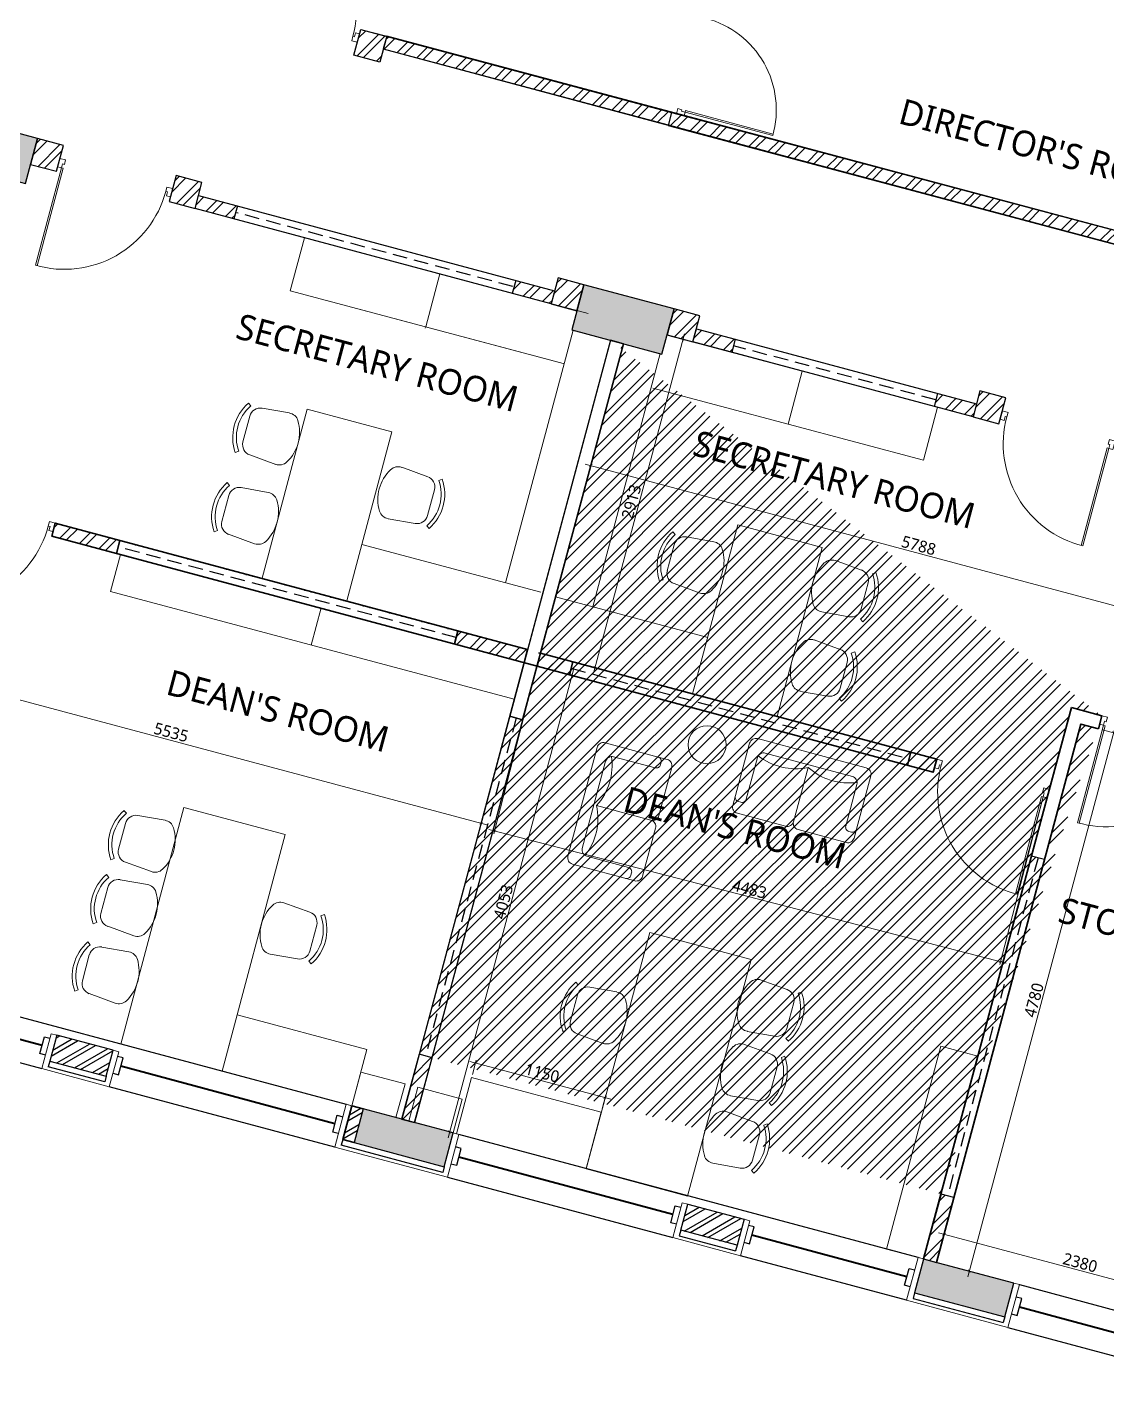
# Model space of a CAD drawing. Header units: millimetres. Extents: x 897770 to 1185420, y -692043 to -233237.
# Drawn here: x 943353 to 952607, y -670802 to -659110 of the extents above; entities that cross this region are included whole.
import ezdxf

# ---------------------------------------------------------------- set-up
doc = ezdxf.new("R2010")
doc.units = ezdxf.units.MM
doc.header["$MEASUREMENT"] = 0
doc.header["$PDMODE"] = 67
doc.linetypes.add('HIDDEN', pattern=[0.375, 0.25, -0.125])
doc.layers.get('Defpoints').update_dxf_attribs({"color": 6})
for name, color, linetype, lineweight in [('A-Detail Lines', 8, 'Continuous', 25), ('A-Door', 4, 'Continuous', 9), ('A-Wall Sec', 1, 'Continuous', 30), ('A-WIN', 5, 'Continuous', 25), ('ele l', 6, 'Continuous', 15), ('Fire pipe', 80, 'Continuous', 15), ('frntr', 32, 'Continuous', 13), ('I-Furniture', 34, 'Continuous', 13), ('P-SANR-FIXT', 6, 'Continuous', 9), ('S-Concrete', 40, 'Continuous', 30), ('ST CLADDING PLAN', 6, 'Continuous', 9), ('text', 7, 'Continuous', 5)]:
    doc.layers.add(name, color=color, linetype=linetype, lineweight=lineweight)
for name, color, linetype in [('A-Elevation', 4, 'Continuous'), ('A-Wall Patt', 8, 'Continuous'), ('A-Window', 4, 'Continuous'), ('S-Conc Patt', 9, 'Continuous')]:
    doc.layers.add(name, color=color, linetype=linetype)
doc.styles.get("Standard").update_dxf_attribs({"font": 'trebuc.ttf'})
doc.dimstyles.new('IIITD_WD_M @ 50', dxfattribs={"dimscale": 50, "dimtxt": 2, "dimasz": 0.5, "dimexe": 0.5, "dimexo": 0.25, "dimgap": 0.3, "dimtad": 1, "dimdec": 0, "dimrnd": 1, "dimzin": 0, "dimdsep": 46, "dimtxsty": 'Standard', "dimblk": 'ARCHTICK', "dimcen": 0.2, "dimdle": 1, "dimclrd": 8, "dimclre": 9, "dimadec": 0, "dimazin": 0, "dimtfac": 1, "dimtdec": 0, "dimtofl": 0, "dimtmove": 0, "dimatfit": 0, "dimfxl": 1, "dimtolj": 1, "dimtzin": 0, "dimlwd": -1, "dimlwe": -1, "dimarcsym": 0})
pattern_1 = [(45, (1e-07, -8072.94), (-106.066017, 106.066017), []), (45, (70.71, -8072.94), (-106.066017, 106.066017), [])]

# ---------------------------------------------------------------- blocks, each defined once
blk = doc.blocks.new('t4ww4tw3')
at = {"layer": 'S-Conc Patt'}
blk.add_hatch(color=256, dxfattribs=at).paths.add_polyline_path([(792667, -510631), (792564, -511018), (793337, -511225), (793440, -510838)])
h = blk.add_hatch(color=256, dxfattribs=at)
h.dxf.hatch_style = 1
h.paths.add_polyline_path([(798898, -512300), (798125, -512093), (798021, -512480), (798794, -512687), (798794, -512687)])
h = blk.add_hatch(color=256, dxfattribs=at)
h.dxf.hatch_style = 1
h.paths.add_polyline_path([(796232, -519159), (796154, -519449), (796927, -519656), (797004, -519366)])
h = blk.add_hatch(color=256, dxfattribs=at)
h.dxf.hatch_style = 1
h.paths.add_polyline_path([(801810, -520654), (801037, -520447), (800959, -520737), (801732, -520944)])
at = {"layer": 'S-Concrete'}
blk.add_lwpolyline([(792667, -510631), (792564, -511018), (793337, -511225), (793440, -510838)], close=True, dxfattribs=at)
at = {"layer": 'S-Concrete', "elevation": 0}
for points in [[(798794, -512687), (798898, -512300), (798125, -512093), (798021, -512480)], [(796232, -519159), (796154, -519449), (796927, -519656), (797004, -519366)], [(801037, -520447), (800959, -520737), (801732, -520944), (801810, -520654)]]:
    blk.add_lwpolyline(points, close=True, dxfattribs=at)
blk = doc.blocks.new('ERGEWRGR')
at = {"layer": 'A-Wall Patt'}
h = blk.add_hatch(dxfattribs=at)
h.set_pattern_fill('ANSI32', color=256, scale=300, angle=345, style=0)
h.paths.add_polyline_path([(938137, -368100), (938196, -367878), (938679, -368008), (938620, -368230)])
at = {"layer": 'A-Detail Lines'}
for p, q in [((938137, -368100, 0), (938124, -368149, 0)), ((938607, -368278, 0), (938124, -368149, 0)), ((938620, -368230, 0), (938607, -368278, 0))]:
    blk.add_line(p, q, dxfattribs=at)
at = {"layer": 'A-Wall Sec', "elevation": 0}
blk.add_lwpolyline([(938196, -367878), (938137, -368100), (938620, -368230), (938679, -368008)], close=True, dxfattribs=at)
blk.add_lwpolyline([(938196, -367878), (938137, -368100), (938620, -368230), (938679, -368008)], close=True, dxfattribs=at)
at = {"layer": 'A-WIN', "color": 2, "lineweight": 40}
blk.add_line((940581, -368636, 0), (938746, -368145, 0), dxfattribs=at)
at = {"layer": 'A-WIN', "color": 2, "lineweight": 40, "elevation": 0}
blk.add_lwpolyline([(936742, -367607), (938070, -367963)], dxfattribs=at)
blk.add_lwpolyline([(936742, -367607), (938070, -367963)], dxfattribs=at)
at = {"layer": 'A-Window'}
for p, q in [((936741, -367416, 0), (940677, -368471, 0)), ((940579, -368838, 0), (938647, -368320, 0))]:
    blk.add_line(p, q, dxfattribs=at)
at = {"layer": 'A-Window', "elevation": 0}
for points in [[(936674, -367667), (936722, -367680), (936761, -367535), (936713, -367522)], [(936643, -367783), (938068, -368165)], [(938099, -368049), (938050, -368036), (938089, -367891), (938138, -367904)], [(938678, -368204), (938727, -368217), (938765, -368072), (938717, -368059)], [(940610, -368722), (940562, -368709), (940601, -368564), (940649, -368577)]]:
    blk.add_lwpolyline(points, dxfattribs=at)
at = {"layer": 'ST CLADDING PLAN'}
for p, q in [((936741, -367416, 0), (936643, -367783, 0)), ((936741, -367416, 0), (936693, -367403, 0)), ((938148, -367865, 0), (938068, -368165, 0)), ((938148, -367865, 0), (938196, -367878, 0)), ((938728, -368021, 0), (938647, -368320, 0)), ((938728, -368021, 0), (938679, -368008, 0)), ((938647, -368320, 0), (938068, -368165, 0)), ((940677, -368471, 0), (940579, -368838, 0)), ((940677, -368471, 0), (940726, -368483, 0))]:
    blk.add_line(p, q, dxfattribs=at)
blk = doc.blocks.new('ERTGWERTGWERGT')
at = {"layer": 'A-Wall Patt'}
h = blk.add_hatch(dxfattribs=at)
h.set_pattern_fill('ANSI32', color=256, scale=300, angle=345, style=0)
h.paths.add_polyline_path([(943546, -369550), (943605, -369328), (944088, -369457), (944029, -369679)])
at = {"layer": 'A-Detail Lines'}
for p, q in [((943546, -369550, 0), (943533, -369598, 0)), ((944016, -369727, 0), (943533, -369598, 0)), ((944029, -369679, 0), (944016, -369727, 0))]:
    blk.add_line(p, q, dxfattribs=at)
at = {"layer": 'A-Wall Sec', "elevation": 0}
blk.add_lwpolyline([(943605, -369328), (943546, -369550), (944029, -369679), (944088, -369457)], close=True, dxfattribs=at)
blk.add_lwpolyline([(943605, -369328), (943546, -369550), (944029, -369679), (944088, -369457)], close=True, dxfattribs=at)
at = {"layer": 'A-WIN', "color": 2, "lineweight": 40}
blk.add_line((945990, -370086, 0), (944155, -369594, 0), dxfattribs=at)
at = {"layer": 'A-WIN', "color": 2, "lineweight": 40, "elevation": 0}
blk.add_lwpolyline([(941644, -368921), (943479, -369413)], dxfattribs=at)
blk.add_lwpolyline([(941644, -368921), (943479, -369413)], dxfattribs=at)
at = {"layer": 'A-Window'}
for p, q in [((941643, -368729, 0), (946087, -369920, 0)), ((945988, -370287, 0), (944056, -369769, 0))]:
    blk.add_line(p, q, dxfattribs=at)
at = {"layer": 'A-Window', "elevation": 0}
for points in [[(941576, -368980), (941624, -368993), (941663, -368849), (941615, -368836)], [(941545, -369096), (943477, -369614)], [(943508, -369498), (943460, -369485), (943499, -369340), (943547, -369353)], [(944088, -369653), (944136, -369666), (944175, -369521), (944126, -369509)], [(946019, -370171), (945971, -370158), (946010, -370013), (946058, -370026)]]:
    blk.add_lwpolyline(points, dxfattribs=at)
at = {"layer": 'ST CLADDING PLAN'}
for p, q in [((941643, -368729, 0), (941545, -369096, 0)), ((941643, -368729, 0), (941595, -368716, 0)), ((943557, -369315, 0), (943477, -369614, 0)), ((943557, -369315, 0), (943605, -369328, 0)), ((944137, -369470, 0), (944088, -369457, 0)), ((944137, -369470, 0), (944056, -369769, 0)), ((944056, -369769, 0), (943477, -369614, 0)), ((946087, -369920, 0), (945988, -370287, 0)), ((946087, -369920, 0), (946135, -369933, 0))]:
    blk.add_line(p, q, dxfattribs=at)
blk = doc.blocks.new('WFTGRWE3TG')
at = {"layer": 'A-Wall Patt'}
h = blk.add_hatch(dxfattribs=at)
h.set_pattern_fill('ANSI32', color=256, scale=300, angle=345, style=0)
h.paths.add_polyline_path([(949438, -371129), (949498, -370906), (949015, -370777), (948955, -370999)])
at = {"layer": 'A-Detail Lines'}
for p, q in [((948955, -370999, 0), (948942, -371047, 0)), ((948942, -371047, 0), (949425, -371177, 0)), ((949438, -371129, 0), (949425, -371177, 0))]:
    blk.add_line(p, q, dxfattribs=at)
at = {"layer": 'A-Wall Sec', "elevation": 0}
blk.add_lwpolyline([(949498, -370906), (949438, -371129), (948955, -370999), (949015, -370777)], close=True, dxfattribs=at)
blk.add_lwpolyline([(949498, -370906), (949438, -371129), (948955, -370999), (949015, -370777)], close=True, dxfattribs=at)
at = {"layer": 'A-WIN', "color": 2, "lineweight": 40}
blk.add_line((947053, -370370, 0), (948888, -370862, 0), dxfattribs=at)
at = {"layer": 'A-WIN', "color": 2, "lineweight": 40, "elevation": 0}
blk.add_lwpolyline([(950893, -371399), (949564, -371043)], dxfattribs=at)
blk.add_lwpolyline([(950893, -371399), (949564, -371043)], dxfattribs=at)
at = {"layer": 'A-Window'}
for p, q in [((950989, -371233, 0), (947053, -370179, 0)), ((946954, -370546, 0), (948886, -371063, 0))]:
    blk.add_line(p, q, dxfattribs=at)
at = {"layer": 'A-Window', "elevation": 0}
for points in [[(946985, -370430), (947034, -370443), (947072, -370298), (947024, -370285)], [(948917, -370948), (948869, -370935), (948908, -370790), (948956, -370803)], [(949497, -371103), (949545, -371116), (949584, -370971), (949536, -370958)], [(950890, -371600), (949466, -371219)], [(950921, -371485), (950873, -371472), (950912, -371327), (950960, -371340)]]:
    blk.add_lwpolyline(points, dxfattribs=at)
at = {"layer": 'ST CLADDING PLAN'}
for p, q in [((947053, -370179, 0), (947004, -370166, 0)), ((947053, -370179, 0), (946954, -370546, 0)), ((948966, -370764, 0), (948886, -371063, 0)), ((948966, -370764, 0), (949015, -370777, 0)), ((949546, -370919, 0), (949466, -371219, 0)), ((949546, -370919, 0), (949498, -370906, 0)), ((948886, -371063, 0), (949466, -371219, 0)), ((950989, -371233, 0), (950890, -371600, 0)), ((950989, -371233, 0), (951037, -371246, 0))]:
    blk.add_line(p, q, dxfattribs=at)
blk = doc.blocks.new('ERGWERGWER')
at = {"layer": 'A-Door'}
for name in ['ERGEWRGR', 'ERTGWERTGWERGT', 'WFTGRWE3TG']:
    blk.add_blockref(name, (0, 0), dxfattribs=at)
blk = doc.blocks.new('WT5R4YHE4YHE5')
at = {"layer": 'A-Wall Patt'}
h = blk.add_hatch(dxfattribs=at)
h.set_pattern_fill('ANSI32', color=256, scale=300, angle=345, style=0)
h.set_pattern_definition([(30, (100000, -290352.94), (-56.25, 97.427858), []), (30, (100051.23, -290366.67), (-56.25, 97.427858), [])])
h.paths.add_polyline_path([(1046232, -660312), (1046135, -660286), (1046057, -660576), (1046154, -660601)])
for p, q in [((1046057, -660576, 0), (1046044, -660624, 0)), ((1046914, -660857, 0), (1046044, -660624, 0)), ((1046927, -660809, 0), (1046914, -660857, 0)), ((1050959, -661889, 0), (1050946, -661937, 0)), ((1050946, -661937, 0), (1051719, -662144, 0)), ((1051732, -662096, 0), (1051719, -662144, 0))]:
    blk.add_line(p, q, dxfattribs=at)
at = {"layer": 'A-Wall Sec', "lineweight": 35}
for p, q in [((1046135, -660286, 0), (1046057, -660576, 0)), ((1046232, -660312, 0), (1046135, -660286, 0)), ((1046057, -660576, 0), (1046154, -660601, 0))]:
    blk.add_line(p, q, dxfattribs=at)
at = {"layer": 'A-WIN', "color": 2, "lineweight": 40, "elevation": 0}
blk.add_lwpolyline([(1051858, -662011), (1053694, -662503)], dxfattribs=at)
blk.add_lwpolyline([(1051858, -662011), (1053694, -662503)], dxfattribs=at)
at = {"layer": 'A-Window'}
blk.add_line((1051858, -661819, 0), (1055253, -662729, 0), dxfattribs=at)
at = {"layer": 'A-Window', "elevation": 0}
for points in [[(1051791, -662070), (1051839, -662083), (1051878, -661938), (1051830, -661926)], [(1051760, -662186), (1053692, -662704)]]:
    blk.add_lwpolyline(points, dxfattribs=at)
at = {"layer": 'ST CLADDING PLAN'}
for p, q in [((1046954, -660899, 0), (1045988, -660640, 0)), ((1051858, -661819, 0), (1051760, -662186, 0)), ((1051858, -661819, 0), (1051810, -661806, 0)), ((1050890, -661953, 0), (1051760, -662186, 0))]:
    blk.add_line(p, q, dxfattribs=at)
at = {"layer": 'A-Door'}
blk.add_blockref('ERGWERGWER', (100000, -290353), dxfattribs=at)
blk = doc.blocks.new('chair1')
at = {"layer": 'frntr'}
for p, q in [((-320, 228), (-84, 207)), ((16, 201), (42, 219)), ((1, 115), (1, -115)), ((-320, -228), (-84, -207)), ((16, -201), (42, -219))]:
    blk.add_line(p, q, dxfattribs=at)
for centre, radius, start, end in [((-108, 0), 351, 148.407, 211.593), ((-328, 135), 92.9, 85.0303, 148.407), ((-92, 115), 92.9, 0, 85.0303), ((-278, 0), 356, 325.6197, 34.3803), ((-278, 0), 387, 325.6197, 34.3803), ((-92, -115), 92.9, 274.9697, 0), ((-328, -135), 92.9, 211.593, 274.9697)]:
    blk.add_arc(centre, radius, start, end, dxfattribs=at)
blk = doc.blocks.new('A$C119F7980')
at = {"layer": 'frntr'}
blk.add_line((215, 343), (-159, 647), dxfattribs=at)
blk.add_lwpolyline([(-188, -24, 0.414214), (-136, -18), (-121, -1, 0.414214), (-127, 51), (-413, 285, -0.414214), (-421, 362), (67, 962, -0.414214), (145, 970), (432, 737, 0.414214), (484, 742), (498, 760, 0.414214), (493, 811), (127, 1109, 0.414214), (49, 1101), (-561, 352, 0.414214), (-553, 274), (-125, -75, 0.414214), (-47, -67), (223, 265, 0.414214), (215, 343), (215, 343, 0.414214), (293, 351), (563, 683, 0.414214), (555, 760), (493, 811)], format="xyb", dxfattribs=at)
for centre, start, end in [((-369, 1122), 293.8884, 344.0283), ((-666, 757), 297.6576, 347.7976)]:
    blk.add_arc(centre, 519, start, end, dxfattribs=at)
blk = doc.blocks.new('ABL_Door_S - 1000 x 2100-11-3 Second Floor Lvl')
at = {"layer": 'A-Door'}
blk.add_arc((-450, -2.5), 900, 269.04503, 0, dxfattribs=at)
at = {"layer": 'ele l'}
for p, q in [((-500, 37.5), (-450, 37.5)), ((-500, -37.5), (-500, 37.5)), ((-450, 37.5), (-450, -2.5)), ((450, 37.5), (450, -2.5)), ((500, 37.5), (450, 37.5)), ((500, -37.5), (500, 37.5)), ((-500, -37.5), (-465, -37.5)), ((-465, -2.5), (-450, -2.5)), ((-465, -37.5), (-465, -2.5)), ((-465, -37.5), (-465, -902.4)), ((-450, -37.5), (-465, -37.5)), ((-450, -37.5), (-450, -902.5)), ((465, -2.5), (450, -2.5)), ((465, -37.5), (465, -2.5)), ((500, -37.5), (465, -37.5))]:
    blk.add_line(p, q, dxfattribs=at)
blk = doc.blocks.new('_ArchTick')
at = {"color": 0, "linetype": 'ByBlock', "const_width": 0.15}
blk.add_lwpolyline([(-0.5, -0.5), (0.5, 0.5)], dxfattribs=at)
blk = doc.blocks.new('*D970')
at = {"layer": 'Defpoints', "color": 0, "transparency": 16777216}
for p in [(947162, -668116, 0), (948306, -668288), (948273, -668412, 0)]:
    blk.add_point(p, dxfattribs=at)
at = {"layer": 'Fire pipe', "color": 8, "transparency": 16777216}
blk.add_line((947147, -667979), (948354, -668301), dxfattribs=at)
at = {"layer": 'Fire pipe', "color": 9, "transparency": 16777216}
for p, q in [((947169, -668089), (947201, -667968)), ((948280, -668385), (948312, -668264))]:
    blk.add_line(p, q, dxfattribs=at)
at = {"layer": 'Fire pipe', "color": 8, "transparency": 16777216, "xscale": 25, "yscale": 25, "zscale": 25}
for p, rotation in [((947195, -667992), 165.0822379605311), ((948306, -668288), 345.0822379605311)]:
    blk.add_blockref('_ArchTick', p, dxfattribs=dict(at, rotation=rotation))
at = {"layer": 'Fire pipe', "color": 0, "transparency": 16777216, "insert": (947767, -668076), "char_height": 100, "attachment_point": 5, "rotation": 345.0822}
blk.add_mtext('\\A1;1150', dxfattribs=at)
blk = doc.blocks.new('*D2004')
at = {"layer": 'Defpoints', "color": 0, "transparency": 16777216}
for p in [(942265, -663127, 0), (947611, -664558, 0), (947243, -665936)]:
    blk.add_point(p, dxfattribs=at)
at = {"layer": 'P-SANR-FIXT', "color": 9, "transparency": 16777216}
for p, q in [((942261, -663139), (941889, -664529)), ((947608, -664570), (947236, -665960))]:
    blk.add_line(p, q, dxfattribs=at)
at = {"layer": 'P-SANR-FIXT', "color": 8, "transparency": 16777216}
blk.add_line((941848, -664492), (947291, -665949), dxfattribs=at)
at = {"layer": 'P-SANR-FIXT', "color": 8, "transparency": 16777216, "xscale": 25, "yscale": 25, "zscale": 25}
for p, rotation in [((941896, -664504), 165.0148717882706), ((947243, -665936), 345.0148717882706)]:
    blk.add_blockref('_ArchTick', p, dxfattribs=dict(at, rotation=rotation))
at = {"layer": 'P-SANR-FIXT', "color": 0, "transparency": 16777216, "insert": (944586, -665156), "char_height": 100, "attachment_point": 5, "rotation": 345.0149}
blk.add_mtext('\\A1;5535', dxfattribs=at)
blk = doc.blocks.new('*D2005')
at = {"layer": 'Defpoints', "color": 0, "transparency": 16777216}
for p in [(947723, -664588, 0), (952063, -665709, 0), (951697, -667124)]:
    blk.add_point(p, dxfattribs=at)
at = {"layer": 'P-SANR-FIXT', "color": 9, "transparency": 16777216}
for p, q in [((947719, -664600), (947351, -666026)), ((952060, -665721), (951691, -667148))]:
    blk.add_line(p, q, dxfattribs=at)
at = {"layer": 'P-SANR-FIXT', "color": 8, "transparency": 16777216}
blk.add_line((947309, -665990), (951746, -667136), dxfattribs=at)
at = {"layer": 'P-SANR-FIXT', "color": 8, "transparency": 16777216, "xscale": 25, "yscale": 25, "zscale": 25}
for p, rotation in [((947357, -666002), 165.5112618294062), ((951697, -667124), 345.5112618294062)]:
    blk.add_blockref('_ArchTick', p, dxfattribs=dict(at, rotation=rotation))
at = {"layer": 'P-SANR-FIXT', "color": 0, "transparency": 16777216, "insert": (949544, -666499), "char_height": 100, "attachment_point": 5, "rotation": 345.5113}
blk.add_mtext('\\A1;4483', dxfattribs=at)
blk = doc.blocks.new('*D2275')
at = {"layer": 'Defpoints', "color": 0, "transparency": 16777216}
for p in [(952385, -665085, 0), (951148, -669702, 0), (951428, -669777)]:
    blk.add_point(p, dxfattribs=at)
at = {"layer": 'P-SANR-FIXT', "color": 8, "transparency": 16777216}
blk.add_line((952678, -665112), (951415, -669825), dxfattribs=at)
at = {"layer": 'P-SANR-FIXT', "color": 9, "transparency": 16777216}
for p, q in [((952569, -665134), (952690, -665166)), ((951332, -669751), (951452, -669784))]:
    blk.add_line(p, q, dxfattribs=at)
at = {"layer": 'P-SANR-FIXT', "color": 8, "transparency": 16777216, "xscale": 25, "yscale": 25, "zscale": 25}
for p, rotation in [((952665, -665160), 74.99999999988424), ((951428, -669777), 254.9999999998842)]:
    blk.add_blockref('_ArchTick', p, dxfattribs=dict(at, rotation=rotation))
at = {"layer": 'P-SANR-FIXT', "color": 0, "transparency": 16777216, "insert": (951983, -667452), "char_height": 100, "attachment_point": 5, "rotation": 75}
blk.add_mtext('\\A1;4780', dxfattribs=at)
blk = doc.blocks.new('*D2276')
at = {"layer": 'Defpoints', "color": 0, "transparency": 16777216}
for p in [(951148, -669702, 0), (953512, -670076), (953447, -670318)]:
    blk.add_point(p, dxfattribs=at)
at = {"layer": 'P-SANR-FIXT', "color": 8, "transparency": 16777216}
blk.add_line((951165, -669447), (953560, -670089), dxfattribs=at)
at = {"layer": 'P-SANR-FIXT', "color": 9, "transparency": 16777216}
for p, q in [((951187, -669557), (951219, -669436)), ((953486, -670173), (953518, -670052))]:
    blk.add_line(p, q, dxfattribs=at)
at = {"layer": 'P-SANR-FIXT', "color": 8, "transparency": 16777216, "xscale": 25, "yscale": 25, "zscale": 25}
for p, rotation in [((951213, -669460), 164.9999881830944), ((953512, -670076), 344.9999881830944)]:
    blk.add_blockref('_ArchTick', p, dxfattribs=dict(at, rotation=rotation))
at = {"layer": 'P-SANR-FIXT', "color": 0, "transparency": 16777216, "insert": (952379, -669704), "char_height": 100, "attachment_point": 5, "rotation": 345}
blk.add_mtext('\\A1;2380', dxfattribs=at)
blk = doc.blocks.new('*D2277')
at = {"layer": 'Defpoints', "color": 0, "transparency": 16777216}
for p in [(947723, -664588, 0), (948022, -664668), (946673, -668503, 0)]:
    blk.add_point(p, dxfattribs=at)
at = {"layer": 'P-SANR-FIXT', "color": 8, "transparency": 16777216}
blk.add_line((946960, -668632), (948035, -664620), dxfattribs=at)
at = {"layer": 'P-SANR-FIXT', "color": 9, "transparency": 16777216}
for p, q in [((947926, -664642), (948046, -664675)), ((946876, -668557), (946997, -668590))]:
    blk.add_line(p, q, dxfattribs=at)
at = {"layer": 'P-SANR-FIXT', "color": 8, "transparency": 16777216, "xscale": 25, "yscale": 25, "zscale": 25}
for p, rotation in [((948022, -664668), 74.99932749603501), ((946973, -668583), 254.999327496035)]:
    blk.add_blockref('_ArchTick', p, dxfattribs=dict(at, rotation=rotation))
at = {"layer": 'P-SANR-FIXT', "color": 0, "transparency": 16777216, "insert": (947434, -666609), "char_height": 100, "attachment_point": 5, "rotation": 74.9993}
blk.add_mtext('\\A1;4053', dxfattribs=at)
blk = doc.blocks.new('*D2278')
at = {"layer": 'Defpoints', "color": 0, "transparency": 16777216}
for p in [(948837, -661751, 0), (948083, -664565, 0), (948219, -664602)]:
    blk.add_point(p, dxfattribs=at)
at = {"layer": 'P-SANR-FIXT', "color": 8, "transparency": 16777216}
blk.add_line((948986, -661739), (948206, -664650), dxfattribs=at)
at = {"layer": 'P-SANR-FIXT', "color": 9, "transparency": 16777216}
for p, q in [((948876, -661762), (948997, -661794)), ((948122, -664576), (948243, -664608))]:
    blk.add_line(p, q, dxfattribs=at)
at = {"layer": 'P-SANR-FIXT', "color": 8, "transparency": 16777216, "xscale": 25, "yscale": 25, "zscale": 25}
for p, rotation in [((948973, -661788), 74.99999113947094), ((948219, -664602), 254.9999911394709)]:
    blk.add_blockref('_ArchTick', p, dxfattribs=dict(at, rotation=rotation))
at = {"layer": 'P-SANR-FIXT', "color": 0, "transparency": 16777216, "insert": (948532, -663178), "char_height": 100, "attachment_point": 5, "rotation": 75}
blk.add_mtext('\\A1;2913', dxfattribs=at)
blk = doc.blocks.new('*D2279')
at = {"layer": 'Defpoints', "color": 0, "transparency": 16777216}
for p in [(948463, -661824, 0), (954054, -663321, 0), (953774, -664366)]:
    blk.add_point(p, dxfattribs=at)
at = {"layer": 'P-SANR-FIXT', "color": 9, "transparency": 16777216}
for p, q in [((948209, -662772), (948177, -662893)), ((953799, -664270), (953767, -664391))]:
    blk.add_line(p, q, dxfattribs=at)
at = {"layer": 'P-SANR-FIXT', "color": 8, "transparency": 16777216}
blk.add_line((948135, -662856), (953822, -664379), dxfattribs=at)
at = {"layer": 'P-SANR-FIXT', "color": 8, "transparency": 16777216, "xscale": 25, "yscale": 25, "zscale": 25}
for p, rotation in [((948183, -662868), 164.999994907702), ((953774, -664366), 344.9999949077019)]:
    blk.add_blockref('_ArchTick', p, dxfattribs=dict(at, rotation=rotation))
at = {"layer": 'P-SANR-FIXT', "color": 0, "transparency": 16777216, "insert": (950995, -663554), "char_height": 100, "attachment_point": 5, "rotation": 345}
blk.add_mtext('\\A1;5788', dxfattribs=at)

msp = doc.modelspace()

# ---------------------------------------------------------------- hatches: boundary and pattern name
at = {"layer": 'A-Wall Patt'}
h = msp.add_hatch(dxfattribs=at)
h.set_pattern_fill('ANSI32', color=256, scale=400, style=0)
h.set_pattern_definition(pattern_1)
h.paths.add_polyline_path([(946433.9, -659187.5), (946405, -659295.6), (956270.3, -661928.9), (956299.9, -661817.8)])
edge = h.paths.add_edge_path()
edge.add_line((943521, -658409.2), (943491.9, -658518.5))
edge.add_line((943491.9, -658518.5), (944993.7, -658921.5))
edge.add_line((944993.7, -658921.5), (945023.4, -658810.6))
edge.add_line((945023.4, -658810.6), (943520.8, -658410.3))
h = msp.add_hatch(dxfattribs=at)
h.set_pattern_fill('ANSI32', color=256, scale=400, style=0)
h.set_pattern_definition([(45, (7846.05, -149887.55), (-106.066017, 106.066017), []), (45, (7916.76, -149887.55), (-106.066017, 106.066017), [])])
h.paths.add_polyline_path([(946374.4, -659409.7), (946152.2, -659350.2), (946211.8, -659128), (946433.9, -659187.5)])
h = msp.add_hatch(dxfattribs=at)
h.set_pattern_fill('ANSI32', color=256, scale=400, style=0)
h.set_pattern_definition([(45, (5133.9, -150601), (-106.066017, 106.066017), []), (45, (5204.6, -150601), (-106.066017, 106.066017), [])])
h.paths.add_polyline_path([(943662.2, -660123.1), (943440.1, -660063.6), (943380.6, -660285.8), (943602.7, -660345.3)])
h = msp.add_hatch(dxfattribs=at)
h.set_pattern_fill('ANSI32', color=256, scale=400, style=0)
h.set_pattern_definition(pattern_1)
h.paths.add_polyline_path([(941253.7, -666455.6), (941104.9, -667011), (941216, -667040.7), (941364.8, -666485.4)])
h.paths.add_polyline_path([(942894.6, -660331.6), (942030.3, -663557.4), (942141.4, -663587.2), (943005.7, -660361.3)])
edge = h.paths.add_edge_path()
edge.add_line((948352.1, -661793.9), (947488.1, -665018.4))
edge.add_line((947488.1, -665018.4), (947599.2, -665048.1))
edge.add_line((947599.2, -665048.1), (948463.2, -661823.6))
edge.add_line((948463.2, -661823.6), (948352.2, -661793.8))
edge.add_line((946711.6, -667916.6), (946562, -668473.2))
edge.add_line((946562, -668473.2), (946673.5, -668503))
edge.add_line((946673.5, -668503), (946822.6, -667946.3))
edge.add_line((946822.6, -667946.3), (946711.6, -667916.5))
edge.add_line((951186.2, -669115.6), (951037, -669672.2))
edge.add_line((951037, -669672.2), (951148.1, -669702))
edge.add_line((951148.1, -669702), (951297.3, -669145.3))
edge.add_line((951297.3, -669145.3), (951186.2, -669115.6))
edge.add_line((952564.8, -665013.9), (952535, -665125))
edge.add_line((952535, -665125), (952385.3, -665084.9))
edge.add_line((952385.3, -665084.9), (952073.9, -666247.1))
edge.add_line((952073.9, -666247.1), (951962.8, -666217.3))
edge.add_line((951962.8, -666217.3), (952304, -664944))
edge.add_line((952304, -664944), (952564.8, -665013.9))
h = msp.add_hatch(dxfattribs=at)
h.set_pattern_fill('ANSI32', color=256, scale=400, style=0)
h.set_pattern_definition([(45, (6321.99, -150919.35), (-106.066017, 106.066017), []), (45, (6392.7, -150919.35), (-106.066017, 106.066017), [])])
h.paths.add_polyline_path([(944850.3, -660441.5), (944628.2, -660382), (944568.6, -660604.1), (944790.8, -660663.6)])
h = msp.add_hatch(dxfattribs=at)
h.set_pattern_fill('ANSI32', color=256, scale=400, style=0)
h.set_pattern_definition([(45, (5133.9, -9448.56), (-106.066017, 106.066017), []), (45, (5204.6, -9448.56), (-106.066017, 106.066017), [])])
h.paths.add_polyline_path([(944820.6, -660552.6), (944790.8, -660663.6), (945124.1, -660752.9), (945153.8, -660641.9)])
h = msp.add_hatch(dxfattribs=at)
h.set_pattern_fill('ANSI32', color=256, scale=400, style=0)
h.set_pattern_definition([(45, (7853, -10177.04), (-106.066017, 106.066017), []), (45, (7923.72, -10177.04), (-106.066017, 106.066017), [])])
h.paths.add_polyline_path([(947539.7, -661281), (947509.9, -661392.1), (947843.2, -661481.4), (947872.9, -661370.3)])
h = msp.add_hatch(dxfattribs=at)
h.set_pattern_fill('ANSI32', color=256, scale=400, style=0)
h.set_pattern_definition([(45, (9596.5, -151796.64), (-106.066017, 106.066017), []), (45, (9667.21, -151796.64), (-106.066017, 106.066017), [])])
h.paths.add_polyline_path([(948124.9, -661318.8), (947902.7, -661259.2), (947843.2, -661481.4), (948065.3, -661540.9)])
h = msp.add_hatch(dxfattribs=at)
h.set_pattern_fill('ANSI32', color=256, scale=400, style=0)
h.set_pattern_definition([(45, (10590.85, -152063.07), (-106.066017, 106.066017), []), (45, (10661.56, -152063.07), (-106.066017, 106.066017), [])])
h.paths.add_polyline_path([(949119.2, -661585.2), (948897, -661525.7), (948837.5, -661747.8), (949059.7, -661807.4)])
h = msp.add_hatch(dxfattribs=at)
h.set_pattern_fill('ANSI32', color=256, scale=400, style=0)
h.set_pattern_definition([(45, (9402.73, -10592.4), (-106.066017, 106.066017), []), (45, (9473.44, -10592.4), (-106.066017, 106.066017), [])])
h.paths.add_polyline_path([(949089.4, -661696.4), (949059.6, -661807.5), (949392.9, -661896.8), (949422.7, -661785.7)])
h = msp.add_hatch(dxfattribs=at)
h.set_pattern_fill('ANSI32', color=256, scale=400, style=0)
h.set_pattern_definition(pattern_1)
h.paths.add_polyline_path([(938235.7, -661935.9), (938206.2, -662045.8), (938650.8, -662164.2), (938680.4, -662053.1)])
h.paths.add_polyline_path([(941579.6, -662825.5), (941550, -662936.6), (942153.6, -663097.3), (942183.3, -662986.3)])
h.paths.add_polyline_path([(942294.5, -663015.8), (942264.7, -663126.9), (942595.7, -663215.1), (942625.7, -663103)])
h.paths.add_polyline_path([(947752.3, -664476.7), (947722.6, -664587.8), (948000.1, -664661.8), (948029.8, -664551.1)], flags=17)
edge = h.paths.add_edge_path()
edge.add_line((943591.6, -663361.8), (943561.8, -663472.9))
edge.add_line((943561.8, -663472.9), (944117.3, -663621.8))
edge.add_line((944117.3, -663621.8), (944147.1, -663510.7))
edge.add_line((944147.1, -663510.7), (943591.6, -663361.9))
edge.add_line((947045, -664287.2), (947015.4, -664398.3))
edge.add_line((947015.4, -664398.3), (947611.5, -664558.1))
edge.add_line((947611.5, -664558.1), (947641.2, -664447))
edge.add_line((947641.2, -664447), (947044.8, -664288.1))
edge.add_line((950927.7, -665327.6), (950898, -665438.7))
edge.add_line((950898, -665438.7), (951120.2, -665498.2))
edge.add_line((951120.2, -665498.2), (951150, -665387.1))
edge.add_line((951150, -665387.1), (950927.7, -665327.6))
h = msp.add_hatch(dxfattribs=at)
h.set_pattern_fill('ANSI32', color=256, scale=400, style=0)
h.set_pattern_definition([(45, (13213.87, -152766.02), (-106.066017, 106.066017), []), (45, (13284.58, -152766.02), (-106.066017, 106.066017), [])])
h.paths.add_polyline_path([(951742.2, -662288.2), (951520.1, -662228.6), (951460.5, -662450.8), (951682.7, -662510.3)])
h = msp.add_hatch(dxfattribs=at)
h.set_pattern_fill('ANSI32', color=256, scale=400, style=0)
h.set_pattern_definition([(45, (11470.38, -11146.34), (-106.066017, 106.066017), []), (45, (11541.1, -11146.34), (-106.066017, 106.066017), [])])
h.paths.add_polyline_path([(951157.1, -662250.3), (951127.3, -662361.4), (951460.5, -662450.7), (951490.3, -662339.6)])

# ---------------------------------------------------------------- linework, layer by layer
at = {"layer": 'A-Wall Sec'}
for p, q in [((946211.7, -659128.1, 0), (948875.7, -659839.9, 0)), ((946405, -659295.6, 0), (948846.2, -659950.1, 0)), ((948875.7, -659839.9, 0), (948845.9, -659951, 0)), ((948875.7, -659839.9, 0), (956299.9, -661817.8, 0)), ((948845.9, -659951, 0), (956270.3, -661928.9, 0)), ((945153.8, -660641.8, 0), (945124.1, -660752.9, 0)), ((947539.7, -661281, 0), (947509.9, -661392.1, 0)), ((948352.2, -661793.8, 0), (946562.4, -668473.3)), ((948463.2, -661823.6, 0), (946673.5, -668503)), ((949422.7, -661785.6, 0), (949392.9, -661896.7, 0)), ((951157, -662250.4, 0), (951127.3, -662361.5, 0)), ((951682.7, -662510.2, 0), (951712.5, -662399.1, 0)), ((947599.2, -665048.1, 0), (947488.1, -665018.4, 0)), ((952073.9, -666247.1, 0), (951962.8, -666217.3, 0)), ((946822.6, -667946.3, 0), (946711.6, -667916.6, 0)), ((951297.3, -669145.3, 0), (951186.2, -669115.6, 0))]:
    msp.add_line(p, q, dxfattribs=at)
at = {"layer": 'A-Wall Sec', "lineweight": 35}
for p, q in [((943591.6, -663361.8, 0), (943561.8, -663472.9, 0)), ((947641.2, -664447, 0), (943591.6, -663361.8, 0)), ((947722.6, -664587.8, 0), (943561.8, -663472.9, 0)), ((944146.9, -663510.6, 0), (944117.3, -663621.8, 0)), ((947045, -664287.2, 0), (947015.4, -664398.3, 0)), ((947752.3, -664476.7, 0), (951150, -665387.1, 0)), ((948029.6, -664551, 0), (948000, -664662.1, 0)), ((947722.6, -664587.8, 0), (951120.2, -665498.2, 0)), ((952304, -664944, 0), (952086.1, -665757, 0)), ((952564.8, -665013.9, 0), (952304, -664944, 0)), ((952564.8, -665013.9, 0), (952535, -665125)), ((952385.3, -665084.9, 0), (951148.1, -669702, 0)), ((952535, -665125), (952385.3, -665084.9, 0)), ((950927.7, -665327.6, 0), (950898.1, -665438.7, 0)), ((951120.2, -665498.2, 0), (951150, -665387.1)), ((952086.1, -665757, 0), (951037, -669672.2, 0))]:
    msp.add_line(p, q, dxfattribs=at)
at = {"layer": 'A-Wall Sec', "elevation": 0}
for points in [[(946211.8, -659128), (946433.9, -659187.5), (946374.4, -659409.7), (946152.2, -659350.2), (946211.8, -659128)], [(943380.6, -660285.8), (943602.7, -660345.3), (943662.2, -660123.1), (943440.1, -660063.6), (943380.6, -660285.8)], [(944568.6, -660604.1), (944790.8, -660663.6), (944850.3, -660441.5), (944628.2, -660382), (944568.6, -660604.1)], [(947843.2, -661481.4), (947843.2, -661481.4), (944790.8, -660663.6), (944820.6, -660552.6), (947872.9, -661370.3)], [(947843.2, -661481.4), (948065.3, -661540.9), (948124.9, -661318.8), (947902.7, -661259.2), (947843.2, -661481.4)], [(948837.5, -661747.8), (949059.7, -661807.4), (949119.2, -661585.2), (948897, -661525.7), (948837.5, -661747.8)], [(951460.5, -662450.8), (951460.5, -662450.8), (949059.7, -661807.4), (949089.4, -661696.3), (951490.3, -662339.7)], [(951460.5, -662450.8), (951682.7, -662510.3), (951742.2, -662288.2), (951520.1, -662228.6), (951460.5, -662450.8)]]:
    msp.add_lwpolyline(points, dxfattribs=at)
at = {"layer": 'A-Window', "linetype": 'HIDDEN', "ltscale": 500}
for p, q in [((947515.1, -661334, 0), (945148.6, -660700, 0)), ((951142.2, -662305.9, 0), (949407.8, -661841.1, 0)), ((947030, -664343.6, 0), (944132.1, -663566.2, 0)), ((948014.8, -664606.6, 0), (950912.9, -665383.2, 0)), ((947543.7, -665033.2, 0), (946767.1, -667931.5, 0)), ((952018.3, -666232.2, 0), (951241.7, -669130.4, 0))]:
    msp.add_line(p, q, dxfattribs=at)
at = {"layer": 'Defpoints', "elevation": 0}
for points in [[(946433.9, -659187.5), (946405, -659295.6), (956270.3, -661928.9), (956299.9, -661817.8), (946433.9, -659187.5)], [(948352.1, -661793.9), (947488.1, -665018.4), (947599.2, -665048.1), (948463.2, -661823.6), (948352.2, -661793.8)], [(943591.6, -663361.8), (943561.8, -663472.9), (944117.3, -663621.8), (944147.1, -663510.7), (943591.6, -663361.9)], [(947045, -664287.2), (947015.4, -664398.3), (947611.5, -664558.1), (947641.2, -664447), (947044.8, -664288.1)], [(947752.3, -664476.7), (947722.6, -664587.8), (948000.1, -664661.8), (948029.8, -664551.1), (947752.3, -664476.7)], [(952564.8, -665013.9), (952535, -665125), (952385.3, -665084.9), (952073.9, -666247.1), (951962.8, -666217.3), (952304, -664944), (952564.8, -665013.9)], [(950927.7, -665327.6), (950898, -665438.7), (951120.2, -665498.2), (951150, -665387.1), (950927.7, -665327.6)], [(946711.6, -667916.6), (946562, -668473.2), (946673.5, -668503), (946822.6, -667946.3), (946711.6, -667916.5)], [(951186.2, -669115.6), (951037, -669672.2), (951148.1, -669702), (951297.3, -669145.3), (951186.2, -669115.6)]]:
    msp.add_lwpolyline(points, dxfattribs=at)
at = {"layer": 'Fire pipe', "elevation": 0}
for points in [[(946212.6, -668069), (946135, -668358.7), (946513.5, -668460.2), (946591.2, -668170.4), (946212.6, -668069)], [(946702.2, -668200.2), (946624.6, -668489.9), (947003.1, -668591.4), (947080.8, -668301.6), (946702.2, -668200.2)]]:
    msp.add_lwpolyline(points, dxfattribs=at)
at = {"layer": 'I-Furniture'}
for p, q in [((945728.3, -660914.8, 0), (945607.3, -661369, 0)), ((945728.3, -660914.8, 0), (948162.3, -661563.2, 0)), ((946889.3, -661224.1, 0), (946768.3, -661678.3, 0)), ((945606.8, -661368.8, 0), (947928.1, -661987.3, 0)), ((945606.8, -661368.8, 0), (947957, -661994.9, 0)), ((946767.7, -661678.1, 0), (946764.2, -661691.5, 0)), ((948033.4, -661708.4, 0), (947453.4, -663872.9, 0)), ((951155.7, -662369, 0), (948836.6, -661751.2, 0)), ((948778.6, -661908.1, 0), (948200.2, -664079.1, 0)), ((949996.2, -662060.1, 0), (949875.2, -662514.2, 0)), ((951034.7, -662823.2, 0), (948715.6, -662205.3, 0)), ((951155.7, -662369, 0), (951034.7, -662823.2, 0)), ((944066.2, -663949.7, 0), (944151.2, -663630.8, 0)), ((947754.6, -663953.1, 0), (946219.7, -663544.2, 0)), ((947527.6, -664871.1, 0), (944066.4, -663949, 0)), ((945787.2, -664408.2, 0), (945872.1, -664089.4, 0)), ((949186.1, -664343.3, 0), (947881.7, -663993.8, 0)), ((951184.2, -667848.2, 0), (950718.3, -669586.8, 0)), ((951184.2, -667848.2, 0), (951502.9, -667933.6, 0)), ((951037, -669672.3, 0), (950718.3, -669586.9, 0))]:
    msp.add_line(p, q, dxfattribs=at)
at = {"layer": 'I-Furniture', "elevation": 0}
for points in [[(946477.1, -662577.9), (946091, -664027.3), (945366.3, -663834.3), (945752.4, -662384.8)], [(950167.6, -663569.9), (949781.4, -665019.3), (949056.7, -664826.3), (949442.9, -663376.8)], [(945564.6, -666033.5), (945024, -668062.8), (944154.3, -667831.1), (944694.9, -665801.8)], [(948689.5, -666871.2), (948143.1, -668898.9), (949012.1, -669133), (949558.5, -667105.4)], [(945152.7, -667579.6), (946263.7, -667875.6), (946135, -668358.7), (945024, -668062.8)], [(947161.9, -668115.9), (948272.8, -668411.9), (948144.1, -668895.1), (947033.1, -668599.1)]]:
    msp.add_lwpolyline(points, close=True, dxfattribs=at)
at = {"layer": 'I-Furniture'}
msp.add_circle((949180.7, -665262.1, 0), 163.1, dxfattribs=at)

# ---------------------------------------------------------------- block references
at = {"layer": 'A-Door', "xscale": -1}
for p, rotation in [((945708.7, -659073.5, 0), 164.9970324169995), ((952185.7, -662564.8, 0), 344.999991140157), ((951623.2, -665552.8, 0), 344.999991140157)]:
    msp.add_blockref('ABL_Door_S - 1000 x 2100-11-3 Second Floor Lvl', p, dxfattribs=dict(at, rotation=rotation))
at = {"layer": 'A-Door', "xscale": 0.9000000001152471, "yscale": 0.9000000001152471, "zscale": 0.9000000001152471, "rotation": 75.0822379619233}
msp.add_blockref('ABL_Door_S - 1000 x 2100-11-3 Second Floor Lvl', (949066.4, -659425.1, 0), dxfattribs=at)
at = {"layer": 'A-Door'}
for p, rotation in [((944105.7, -660399.8, 0), 345.0028985556437), ((943098.9, -663268.7, 0), 345.0028985556439), ((953038, -665179.5, 0), 345.0028985556439)]:
    msp.add_blockref('ABL_Door_S - 1000 x 2100-11-3 Second Floor Lvl', p, dxfattribs=dict(at, rotation=rotation))
at = {"layer": 'A-Elevation'}
msp.add_blockref('WT5R4YHE4YHE5', (-100000, -8072.9), dxfattribs=at)
at = {"layer": 'I-Furniture'}
for name, p, rotation in [('chair1', (945232.2, -662555.5, 0), 165.0822379623641), ('chair1', (946813.4, -663186.3, 0), 345.0822379623641), ('chair1', (945050.8, -663236.4, 0), 165.0822379623641), ('A$C119F7980', (949520.6, -665866.2), 294.0747697389972), ('A$C119F7980', (948643.2, -666309.9), 24.12862088748906), ('chair1', (944165.6, -666048.1, 0), 165.0822379623641), ('chair1', (944014.5, -666598, 0), 165.0822379623641), ('chair1', (945803.2, -666920, 0), 345.0822379623641), ('chair1', (943855.9, -667175.4, 0), 165.0822379623641)]:
    msp.add_blockref(name, p, dxfattribs=dict(at, rotation=rotation))
at = {"layer": 'I-Furniture', "xscale": -1}
for p, rotation in [((948870.3, -663659.1, 0), 345.0822358423557), ((950531.5, -663986.1, 0), 165.0822358423555), ((950350, -664667, 0), 165.0822358423555), ((949893.8, -667583.4, 0), 164.9177620366253), ((948039.7, -667519.6, 0), 344.9177620366252), ((949749.7, -668135, 0), 164.9177620366253), ((949598.4, -668714.4, 0), 164.9177620366253)]:
    msp.add_blockref('chair1', p, dxfattribs=dict(at, rotation=rotation))
at = {"layer": 'S-Concrete', "color": 6}
msp.add_blockref('t4ww4tw3', (150000, -149225.4), dxfattribs=at)

# ---------------------------------------------------------------- texts
at = {"layer": 'text', "char_height": 220, "attachment_point": 5, "rotation": 345.08321}
for s, insert in [("DIRECTOR'S ROOM", (952078.7, -660156.5)), ('SECRETARY ROOM ', (946353.2, -661987.4)), ('SECRETARY ROOM ', (950270.5, -662989.5)), ("DEAN'S ROOM ", (945500.8, -664973.5)), ("DEAN'S ROOM ", (949418.1, -665975.6)), ('STORE ROOM ', (953093.6, -666910.4))]:
    msp.add_mtext(s, dxfattribs=dict(at, insert=insert))

# ---------------------------------------------------------------- dimensions: what is measured, and where the dimension line sits
at = {"layer": 'Fire pipe'}
dim = msp.add_aligned_dim(p1=(947161.9, -668115.9, 0), p2=(948272.8, -668411.9, 0), distance=128.1, dimstyle='IIITD_WD_M @ 50', override={"dimfxl": 2, "dimfxlon": 1, "dimarcsym": 1}, dxfattribs=at)
dim.commit()
dim.dimension.update_dxf_attribs({"geometry": '*D970', "text_midpoint": (947767.3, -668076.5)})
at = {"layer": 'P-SANR-FIXT'}
for p1, p2, distance, override, picture, middle in [((948836.6, -661751.2, 0), (948082.6, -664565.2, 0), 140.9, {"dimfxl": 2, "dimfxlon": 1, "dimarcsym": 1}, '*D2278', (948531.9, -663177.6)), ((948463.2, -661823.6, 0), (954053.5, -663321.5, 0), -1081.8, {"dimfxl": 2, "dimfxlon": 1, "dimarcsym": 1}, '*D2279', (950995.4, -663553.8)), ((942264.7, -663126.9, 0), (947611.5, -664558.1, 0), -1426.1, {"dimfxl": 100, "dimfxlon": 1, "dimarcsym": 1}, '*D2004', (944586.4, -665156.4)), ((946673.5, -668503, 0), (947722.6, -664587.8, 0), -310.1, {"dimfxl": 2, "dimfxlon": 1, "dimarcsym": 1}, '*D2277', (947434, -666608.7)), ((947722.6, -664587.8, 0), (952062.7, -665709.3, 0), -1460.8, {"dimfxl": 100, "dimfxlon": 1, "dimarcsym": 1}, '*D2005', (949543.6, -666499.1)), ((952385.3, -665084.9, 0), (951148.1, -669702.1, 0), 290.1, {"dimfxl": 2, "dimfxlon": 1, "dimarcsym": 1}, '*D2275', (951983.3, -667451.5)), ((951148.1, -669702, 0), (953447, -670318), 250.4, {"dimfxl": 2, "dimfxlon": 1, "dimarcsym": 1}, '*D2276', (952379.4, -669704.5))]:
    dim = msp.add_aligned_dim(p1=p1, p2=p2, distance=distance, dimstyle='IIITD_WD_M @ 50', override=override, dxfattribs=at)
    dim.commit()
    dim.dimension.update_dxf_attribs({"geometry": picture, "text_midpoint": middle})

doc.saveas('drawing.dxf')
